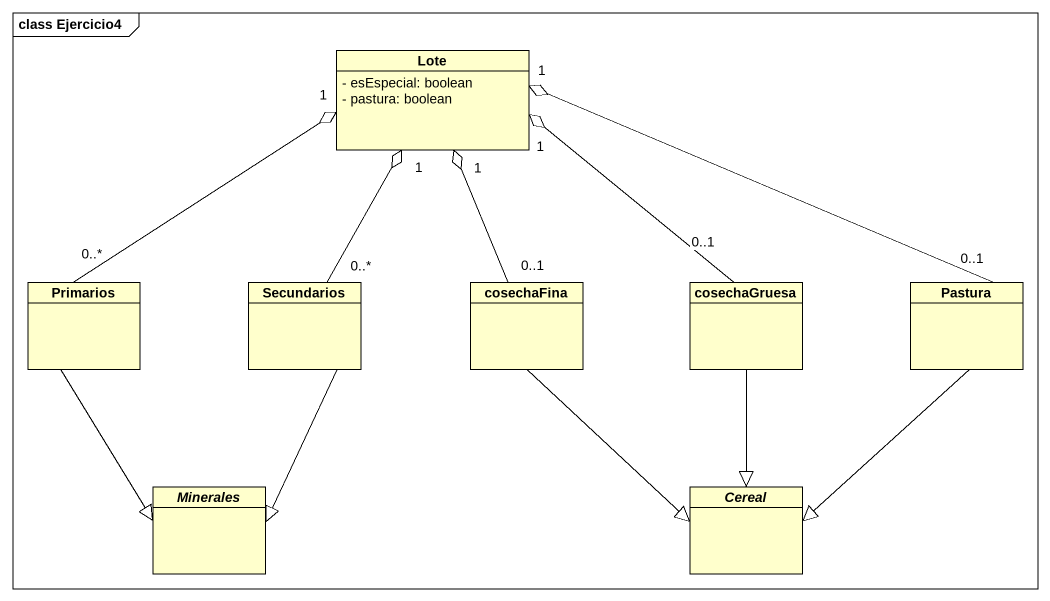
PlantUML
@startuml
mainframe class Ejercicio4
hide circle
hide empty members
skinparam classAttributeIconSize 0
class Lote {
  - esEspecial: boolean
  - pastura: boolean
}
class Primarios
class Secundarios
class cosechaFina
class cosechaGruesa
class Pastura
abstract class Minerales
abstract class Cereal
Primarios "0..*" -up-o "1" Lote
Primarios --|> Minerales
Secundarios "0..*" -up-o "1" Lote
Secundarios --|> Minerales
cosechaFina "0..1" -up-o "1" Lote
cosechaFina --|> Cereal
cosechaGruesa "0..1" -up-o "1" Lote
cosechaGruesa --|> Cereal
Pastura "0..1" -left-o "1" Lote
Pastura --|> Cereal
@enduml
